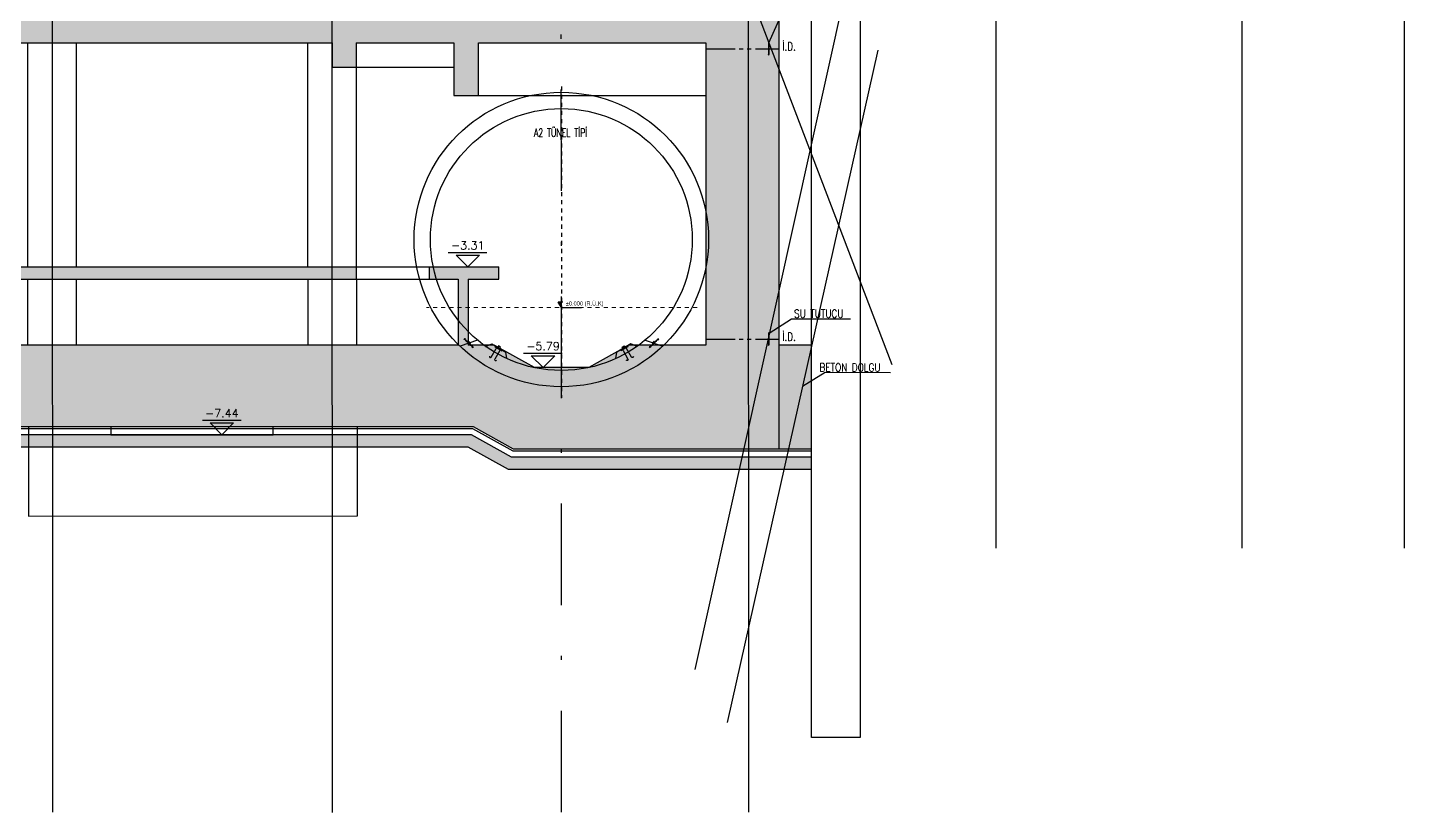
# Model space of a CAD drawing. Header units: millimetres. Extents: x 400392 to 401374, y 4543900 to 4544115.
# Drawn here: x 400643.13 to 400677.03, y 4543948.88 to 4543968.21 of the extents above; entities that cross this region are included whole.
import ezdxf
from ezdxf.enums import TextEntityAlignment as Align

# ---------------------------------------------------------------- set-up
doc = ezdxf.new("R2010")
doc.units = ezdxf.units.MM
for name, pattern in [('ACAD_ISO05W100', [33, 24, -3, 0, -3, 0, -3]), ('AKS', [3, 2.5, -0.25, 0, -0.25]), ('CONTINU', [0]), ('DASHDOT', [1, 0.5, -0.25, 0, -0.25]), ('DASHDOT2', [0.5, 0.25, -0.125, 0, -0.125]), ('HIDDEN2', [4.7625, 3.175, -1.5875])]:
    doc.linetypes.add(name, pattern=pattern)
for name, color, linetype in [('aks prota', 2, 'AKS'), ('AXIS', 8, 'DASHDOT2'), ('görünüş prota', 4, 'Continuous'), ('inşaat derzi prota', 11, 'Continuous'), ('KALIP', 1, 'Continuous'), ('kesit prota', 1, 'Continuous'), ('kesit tarama prota', 252, 'Continuous'), ('KOT', 7, 'Continuous'), ('kot prota', 4, 'Continuous'), ('LINE V2', 7, 'Continuous'), ('not prota', 2, 'Continuous'), ('not yazısı prota', 6, 'Continuous'), ('not çizgisi prota', 4, 'Continuous'), ('OLCU', 5, 'Continuous'), ('PRT-AL-TUNEL_EKSENI', 14, 'DASHDOT2'), ('PRT-CST-rc_level', 6, 'Continuous'), ('PRT-CST-rc_levermark', 4, 'Continuous'), ('st_s_su tutucu', 2, 'Continuous'), ('st_s_ölçü', 4, 'Continuous'), ('WATER STOP_B', 5, 'Continuous')]:
    doc.layers.add(name, color=color, linetype=linetype)
doc.layers.add('PRT-Geo-Axis', color=12, linetype='DASHDOT', lineweight=18)
doc.layers.add('PRT-KD-kazik', color=172, linetype='Continuous', lineweight=25)
doc.styles.add('OLCU', font='romanstw.shx')
doc.styles.add('SIMPLXTW', font='simplxtw.shx', dxfattribs={"width": 0.6, "height": 125})
doc.styles.add('TEXT250', font='romanstw.shx', dxfattribs={"width": 0.8, "height": 25})
doc.styles.add('TSIMPLEX', font='romanstw.shx')
doc.styles.add('TUNNELCONSULT', font='Arial.ttf')
doc.dimstyles.new('1-50', dxfattribs={"dimtxt": 10, "dimasz": 4, "dimexe": 4, "dimexo": 8, "dimgap": 4, "dimtad": 1, "dimdec": 1, "dimrnd": 0.05, "dimzin": 9, "dimdsep": 46, "dimtxsty": 'OLCU', "dimblk1": 'OBLIQUE', "dimblk2": 'OBLIQUE', "dimsah": 1, "dimcen": 2, "dimdle": 4, "dimclrd": 4, "dimclre": 4, "dimclrt": 3, "dimadec": 1, "dimazin": 0, "dimtfac": 1, "dimtdec": 1, "dimtix": 1, "dimtmove": 2, "dimatfit": 3, "dimldrblk": 'OBLIQUE', "dimfxl": 1, "dimtvp": 1, "dimtolj": 1, "dimtzin": 1, "dimarcsym": 0})

# ---------------------------------------------------------------- blocks, each defined once
blk = doc.blocks.new('B-B Kesiti')
at = {"layer": 'aks prota', "ltscale": 10}
for p, q in [((400666.981, 4543955.395), (400666.981, 4544003.223)), ((400673.031, 4543955.395), (400673.031, 4544003.223)), ((400677.031, 4543955.395), (400677.031, 4544003.223))]:
    blk.add_line(p, q, dxfattribs=at)
blk = doc.blocks.new('KOTK5')
at = {"layer": 'PRT-CST-rc_levermark'}
blk.add_line((217, 160), (-213, 160), dxfattribs=at)
blk.add_lwpolyline([(130, 130), (-130, 130), (0, 0)], close=True, dxfattribs=at)
at = {"layer": 'PRT-CST-rc_level', "style": 'OLCU'}
blk.add_attdef('000.00', text='', height=90, dxfattribs=at).set_placement((0, 193), align=Align.CENTER)
blk = doc.blocks.new('_Oblique')
at = {"layer": 'st_s_ölçü', "lineweight": -2}
blk.add_line((-0.5, -0.5), (0.5, 0.5), dxfattribs=at)
blk = doc.blocks.new('D')
at = {"layer": 'st_s_su tutucu', "linetype": 'CONTINU', "ltscale": 0.2}
for p, q in [((-39987.8, 52508.2), (-39992.6, 52508.2)), ((-39992.6, 52508.2), (-39992.6, 52507.4)), ((-39992.6, 52507.4), (-39990.6, 52506.1)), ((-39990.6, 52498.5), (-39991.5, 52498.5)), ((-39991.5, 52498.5), (-39991.5, 52497.9)), ((-39991.5, 52497.9), (-39990.6, 52497.9)), ((-39990.6, 52488.5), (-39991.5, 52488.5)), ((-39991.5, 52488.5), (-39991.5, 52487.9)), ((-39991.5, 52487.9), (-39990.6, 52487.9)), ((-39990.6, 52506.1), (-39990.6, 52498.5)), ((-39990.6, 52497.9), (-39990.6, 52488.5)), ((-39990.6, 52487.9), (-39990.6, 52478.7)), ((-39989.8, 52506.1), (-39987.8, 52507.4)), ((-39989.8, 52498.5), (-39989.8, 52506.1)), ((-39988.9, 52498.5), (-39989.8, 52498.5)), ((-39989.8, 52488.5), (-39989.8, 52497.9)), ((-39989.8, 52497.9), (-39988.9, 52497.9)), ((-39988.9, 52488.5), (-39989.8, 52488.5)), ((-39989.8, 52478.7), (-39989.8, 52487.9)), ((-39989.8, 52487.9), (-39988.9, 52487.9)), ((-39988.9, 52497.9), (-39988.9, 52498.5)), ((-39988.9, 52487.9), (-39988.9, 52488.5)), ((-39987.8, 52507.4), (-39987.8, 52508.2)), ((-39992.6, 52449), (-39990.6, 52450.3)), ((-39992.6, 52448.2), (-39992.6, 52449)), ((-39987.8, 52448.2), (-39992.6, 52448.2)), ((-39990.6, 52478.7), (-39991.9, 52478.7)), ((-39991.9, 52478.7), (-39991.9, 52477.7)), ((-39991.9, 52477.7), (-39990.6, 52477.7)), ((-39991.5, 52467.9), (-39991.5, 52468.5)), ((-39991.5, 52468.5), (-39990.6, 52468.5)), ((-39990.6, 52467.9), (-39991.5, 52467.9)), ((-39991.5, 52457.9), (-39991.5, 52458.5)), ((-39991.5, 52458.5), (-39990.6, 52458.5)), ((-39990.6, 52457.9), (-39991.5, 52457.9)), ((-39990.6, 52468.5), (-39990.6, 52477.7)), ((-39990.6, 52458.5), (-39990.6, 52467.9)), ((-39990.6, 52450.3), (-39990.6, 52457.9)), ((-39988.5, 52478.7), (-39989.8, 52478.7)), ((-39989.8, 52477.7), (-39988.5, 52477.7)), ((-39989.8, 52477.7), (-39989.8, 52468.5)), ((-39989.8, 52468.5), (-39988.9, 52468.5)), ((-39988.9, 52467.9), (-39989.8, 52467.9)), ((-39989.8, 52467.9), (-39989.8, 52458.5)), ((-39989.8, 52458.5), (-39988.9, 52458.5)), ((-39988.9, 52457.9), (-39989.8, 52457.9)), ((-39989.8, 52457.9), (-39989.8, 52450.3)), ((-39989.8, 52450.3), (-39987.8, 52449)), ((-39988.9, 52468.5), (-39988.9, 52467.9)), ((-39988.9, 52458.5), (-39988.9, 52457.9)), ((-39988.5, 52477.7), (-39988.5, 52478.7)), ((-39987.8, 52449), (-39987.8, 52448.2))]:
    blk.add_line(p, q, dxfattribs=at)
blk = doc.blocks.new('KESITKOT')
at = {"layer": 'KOT', "linetype": 'Continuous'}
h = blk.add_hatch(dxfattribs=at)
h.set_pattern_fill('ANSI31', color=5, scale=200, angle=45, style=0)
h.set_pattern_definition([(90, (63253.653, -35392.017), (25, 5e-15), [])])
h.paths.add_polyline_path([(-150, 260), (0, 260), (0, 0)])
at = {"layer": 'KOT', "color": 4, "linetype": 'Continuous'}
for p, q in [((75, 260), (-150, 260)), ((0, 0), (-150, 260)), ((0, 0), (0, 520)), ((0, 0), (1000, 0))]:
    blk.add_line(p, q, dxfattribs=at)
at = {"layer": 'KOT', "color": 7, "linetype": 'Continuous', "style": 'SIMPLXTW', "width": 0.7}
blk.add_attdef('%%P0.000', (216, 100), '', height=200, dxfattribs=at)
blk = doc.blocks.new('A$C05c5180b')
at = {"layer": 'AXIS', "color": 8, "linetype": 'DASHDOT', "ltscale": 3}
blk.add_line((909, 7722), (909, 60), dxfattribs=at)
at = {"layer": 'KALIP'}
for p, q in [((-1158, 1480), (-1585, 1325)), ((-955, 1324), (-806, 1383)), ((-806, 1383), (-459, 1183)), ((2624, 1383), (2278, 1183)), ((2774, 1324), (2624, 1383)), ((2977, 1480), (3404, 1325)), ((-435, 1024), (-459, 1183)), ((2254, 1024), (2278, 1183))]:
    blk.add_line(p, q, dxfattribs=at)
at = {"layer": 'KALIP', "elevation": 0}
for points in [[(-638, 1333), (-658, 1298), (-606, 1268), (-586, 1303)], [(2457, 1333), (2477, 1298), (2425, 1268), (2405, 1303)]]:
    blk.add_lwpolyline(points, close=True, dxfattribs=at)
at = {"layer": 'KALIP'}
for radius in [3625, 3225]:
    blk.add_circle((909, 3955), radius, dxfattribs=at)
at = {"layer": 'LINE V2', "color": 4, "elevation": 0}
for points in [[(-861, 1086, 1), (-818, 1061), (-696, 1274, -0.414214), (-668, 1281), (-616, 1251, -0.414214), (-609, 1224), (-731, 1011, 1), (-688, 986, -1)], [(2680, 1086, -1), (2637, 1061), (2514, 1274, 0.414214), (2487, 1281), (2435, 1251, 0.414214), (2428, 1224), (2550, 1011, -1), (2507, 986, 1)]]:
    blk.add_lwpolyline(points, format="xyb", dxfattribs=at)
for points in [[(-729, 1316), (-556, 1216), (-546, 1233), (-719, 1333)], [(2548, 1316), (2374, 1216), (2364, 1233), (2538, 1333)]]:
    blk.add_lwpolyline(points, close=True, dxfattribs=at)
at = {"layer": 'PRT-Geo-Axis', "linetype": 'DASHDOT', "ltscale": 3}
blk.add_line((4252, 2280), (-2415, 2280), dxfattribs=at)
at = {"layer": 'WATER STOP_B', "color": 3}
for points in [[(-1339, 1405, 0.57735), (-1339, 1408), (-1368, 1436, 0.57735), (-1371, 1435), (-1378, 1408, -0.57735), (-1381, 1407), (-1419, 1444), (-1424, 1439), (-1427, 1443), (-1422, 1447), (-1450, 1474), (-1454, 1469), (-1458, 1472), (-1453, 1477), (-1470, 1493), (-1488, 1490), (-1492, 1494), (-1467, 1520), (-1463, 1515), (-1466, 1498), (-1449, 1481), (-1444, 1486), (-1441, 1483), (-1445, 1478), (-1418, 1452), (-1414, 1457), (-1410, 1453), (-1415, 1448), (-1383, 1418, 0.57735), (-1380, 1419), (-1374, 1445, -0.57735), (-1370, 1446), (-1329, 1405, -0.57735), (-1330, 1402), (-1355, 1395, 0.57735), (-1356, 1392), (-1324, 1361), (-1320, 1366), (-1316, 1363), (-1321, 1358), (-1294, 1332), (-1289, 1337), (-1285, 1333), (-1290, 1328), (-1273, 1312), (-1255, 1316), (-1251, 1312), (-1276, 1286), (-1280, 1290), (-1277, 1308), (-1294, 1324), (-1299, 1319), (-1302, 1323), (-1298, 1327), (-1325, 1354), (-1330, 1349), (-1333, 1352), (-1328, 1357), (-1366, 1394, -0.57735), (-1366, 1397)], [(3158, 1405, -0.57735), (3157, 1408), (3186, 1436, -0.57735), (3190, 1435), (3196, 1408, 0.57735), (3200, 1407), (3238, 1444), (3242, 1439), (3246, 1443), (3241, 1447), (3268, 1474), (3273, 1469), (3277, 1472), (3272, 1477), (3289, 1493), (3307, 1490), (3311, 1494), (3286, 1520), (3282, 1515), (3285, 1498), (3268, 1481), (3263, 1486), (3260, 1483), (3264, 1478), (3237, 1452), (3232, 1457), (3229, 1453), (3234, 1448), (3202, 1418, -0.57735), (3199, 1419), (3193, 1445, 0.57735), (3189, 1446), (3148, 1405, 0.57735), (3148, 1402), (3174, 1395, -0.57735), (3174, 1392), (3143, 1361), (3138, 1366), (3135, 1363), (3140, 1358), (3112, 1332), (3108, 1337), (3104, 1333), (3109, 1328), (3092, 1312), (3074, 1316), (3070, 1312), (3095, 1286), (3099, 1290), (3096, 1308), (3113, 1324), (3118, 1319), (3121, 1323), (3117, 1327), (3144, 1354), (3148, 1349), (3152, 1352), (3147, 1357), (3185, 1394, 0.57735), (3184, 1397)]]:
    blk.add_lwpolyline(points, format="xyb", close=True, dxfattribs=at)
at = {"layer": 'OLCU'}
ref = blk.add_blockref('KESITKOT', (909, 2280), dxfattribs=dict(at, xscale=0.4999999999987873, yscale=0.4999999999987873, zscale=0.4999999999987873))
ref.add_attrib('%%P0.000', '%%P0.000 (R.Ü.K)', (1017, 2330), dxfattribs={"layer": 'KOT', "color": 1, "linetype": 'Continuous', "height": 100, "style": 'TUNNELCONSULT'})
at = {"layer": 'not prota', "style": 'TEXT250', "width": 0.7}
blk.add_text('A2 TÜNEL TİPİ', height=200, dxfattribs=at).set_placement((891, 6585), align=Align.MIDDLE_CENTER)
blk = doc.blocks.new('A-A Kesiti')
at = {"layer": 'kesit tarama prota'}
h = blk.add_hatch(color=256, dxfattribs=at)
h.dxf.hatch_style = 1
h.paths.add_polyline_path([(400653.516, 4543996.869), (400609.43, 4543996.869), (400609.43, 4543995.669), (400652.016, 4543995.669), (400652.016, 4543973.78), (400651.716, 4543973.78), (400651.716, 4543968.319), (400634.066, 4543968.319), (400634.066, 4543967.719), (400642.515, 4543967.719), (400642.515, 4543967.119), (400643.116, 4543967.119), (400643.116, 4543967.719), (400645.516, 4543967.719), (400645.516, 4543966.419), (400646.116, 4543966.419), (400646.116, 4543967.719), (400651.716, 4543967.719), (400651.716, 4543960.269), (400649.824, 4543960.269), (400648.835, 4543959.719), (400647.495, 4543959.719), (400646.506, 4543960.269), (400645.865, 4543960.269), (400645.865, 4543961.899), (400646.616, 4543961.899), (400646.616, 4543962.199), (400644.916, 4543962.199), (400644.916, 4543961.899), (400645.615, 4543961.899), (400645.615, 4543960.269), (400634.59, 4543960.269), (400634.59, 4543958.269), (400645.987, 4543958.269), (400646.976, 4543957.719), (400649.354, 4543957.719), (400650.343, 4543957.719), (400653.516, 4543957.719)])
h = blk.add_hatch(color=256, dxfattribs=at)
h.dxf.hatch_style = 1
h.paths.add_polyline_path([(400643.116, 4543962.199), (400621.216, 4543962.199), (400621.216, 4543961.899), (400643.116, 4543961.899)])
h = blk.add_hatch(color=256, dxfattribs=at)
h.dxf.hatch_style = 1
h.paths.add_polyline_path([(400654.316, 4543960.269), (400653.518, 4543960.269), (400653.518, 4543957.719), (400654.316, 4543957.719)])
h = blk.add_hatch(dxfattribs=at)
h.set_pattern_fill('AR-CONC', color=253, scale=0.001)
h.set_pattern_definition([(50, (401064.4796, 4543652.32964), (0.18218467, -0.015939086), [0.01905, -0.20955]), (355, (401064.4796, 4543652.32964), (-0.03524342, 0.191056845), [0.01524, -0.167640584]), (100.451445, (401064.49479, 4543652.3283), (0.146941247, 0.17511775), [0.01619001, -0.178090245]), (46.1842, (401064.4796, 4543652.38044), (0.27107904, -0.04204233), [0.028575, -0.314325]), (96.63556, (401064.5022, 4543652.37693), (0.23740413, 0.24742612), [0.02428502, -0.26713561]), (351.18415, (401064.4796, 4543652.38044), (0.23740413, 0.24742612), [0.02285997, -0.25145973]), (21, (401064.505, 4543652.36774), (0.15161439, -0.1022652), [0.01905, -0.20955]), (326, (401064.505, 4543652.36774), (0.06180203, 0.184187966), [0.01524, -0.16764]), (71.451445, (401064.51764, 4543652.35921), (0.21341642, 0.08192277), [0.01619001, -0.17808994]), (37.5, (401064.47961, 4543652.329636), (0.003088603, 0.084555039), [0, -0.165608, 0, -0.17018, 0, -0.168275]), (7.5, (401064.47961, 4543652.32964), (0.066819663, 0.100180575), [0, -0.097028, 0, -0.161798, 0, -0.064135]), (327.5, (401064.422965, 4543652.329636), (0.135590595, -0.005728744), [0, -0.0635, 0, -0.19812, 0, -0.26289]), (317.5, (401064.39757, 4543652.32964), (0.148129181, 0.02542649), [0, -0.08255, 0, -0.131572, 0, -0.18669])])
h.paths.add_polyline_path([(400645.935, 4543958.069), (400617.877, 4543958.069), (400616.881, 4543957.516), (400615.448, 4543957.516), (400614.454, 4543957.519), (400610.016, 4543957.519), (400610.016, 4543957.219), (400614.376, 4543957.219), (400615.371, 4543957.216), (400616.959, 4543957.216), (400617.955, 4543957.769), (400645.857, 4543957.769), (400646.847, 4543957.219), (400649.483, 4543957.219), (400650.473, 4543957.219), (400654.316, 4543957.219), (400654.316, 4543957.519), (400650.395, 4543957.519), (400649.405, 4543957.519), (400646.924, 4543957.519)])
at = {"layer": 'aks prota', "ltscale": 10}
for p, q in [((400635.64, 4543948.769), (400635.616, 4544003.224)), ((400642.524, 4543948.764), (400642.499, 4544003.219)), ((400652.774, 4543948.769), (400652.749, 4544003.224))]:
    blk.add_line(p, q, dxfattribs=at)
at = {"layer": 'görünüş prota'}
for p, q in [((400635.016, 4543967.719), (400635.016, 4543962.199)), ((400636.216, 4543967.719), (400636.216, 4543962.199)), ((400641.916, 4543962.199), (400641.916, 4543967.719)), ((400643.116, 4543962.199), (400643.116, 4543967.119)), ((400635.016, 4543961.899), (400635.016, 4543960.269)), ((400636.216, 4543961.899), (400636.216, 4543960.269)), ((400641.916, 4543961.899), (400641.916, 4543960.269)), ((400643.116, 4543961.899), (400643.116, 4543960.269))]:
    blk.add_line(p, q, dxfattribs=at)
for points in [[(400643.116, 4543967.119), (400645.516, 4543967.119)], [(400646.116, 4543966.419), (400651.716, 4543966.419)], [(400635.04, 4543958.267), (400635.04, 4543956.064), (400643.14, 4543956.067), (400643.14, 4543958.269)], [(400637.066, 4543958.269), (400637.066, 4543958.067), (400641.066, 4543958.067), (400641.066, 4543958.269)], [(400610.016, 4543957.669), (400614.493, 4543957.669), (400615.487, 4543957.666), (400616.843, 4543957.666), (400617.838, 4543958.219), (400645.974, 4543958.219), (400646.963, 4543957.669), (400649.367, 4543957.669), (400650.356, 4543957.669), (400654.316, 4543957.669)], [(400610.016, 4543957.519), (400614.454, 4543957.519), (400615.448, 4543957.516), (400616.881, 4543957.516), (400617.877, 4543958.069), (400645.935, 4543958.069), (400646.924, 4543957.519), (400649.405, 4543957.519), (400650.395, 4543957.519), (400654.316, 4543957.519)], [(400610.016, 4543957.219), (400614.376, 4543957.219), (400615.371, 4543957.216), (400616.959, 4543957.216), (400617.955, 4543957.769), (400645.857, 4543957.769), (400646.847, 4543957.219), (400649.483, 4543957.219), (400650.473, 4543957.219), (400654.316, 4543957.219), (400654.316, 4543957.669)]]:
    blk.add_lwpolyline(points, dxfattribs=at)
at = {"layer": 'görünüş prota', "linetype": 'HIDDEN2'}
for points in [[(400643.116, 4543962.199), (400644.916, 4543962.199)], [(400643.116, 4543961.899), (400644.916, 4543961.899)]]:
    blk.add_lwpolyline(points, dxfattribs=at)
at = {"layer": 'inşaat derzi prota', "linetype": 'ACAD_ISO05W100', "ltscale": 0.03}
for points in [[(400651.716, 4543967.569), (400653.516, 4543967.569)], [(400651.716, 4543960.419), (400653.516, 4543960.419)]]:
    blk.add_lwpolyline(points, dxfattribs=at)
at = {"layer": 'kesit prota', "color": 1}
for p, q in [((400653.516, 4543996.869), (400653.516, 4543957.719)), ((400621.216, 4543962.199), (400643.116, 4543962.199)), ((400643.116, 4543961.899), (400643.116, 4543962.199)), ((400644.916, 4543962.199), (400646.616, 4543962.199)), ((400644.916, 4543961.899), (400644.916, 4543962.199)), ((400646.616, 4543961.899), (400646.616, 4543962.199)), ((400621.216, 4543961.899), (400643.116, 4543961.899)), ((400644.916, 4543961.899), (400645.615, 4543961.899)), ((400645.615, 4543961.899), (400645.615, 4543960.269)), ((400645.865, 4543961.899), (400646.616, 4543961.899)), ((400645.865, 4543961.899), (400645.865, 4543960.269))]:
    blk.add_line(p, q, dxfattribs=at)
for points in [[(400609.43, 4543995.669), (400652.016, 4543995.669), (400652.016, 4543973.78), (400651.716, 4543973.78), (400651.716, 4543968.319), (400634.066, 4543968.319), (400634.066, 4543967.719), (400642.505, 4543967.719)], [(400642.515, 4543967.719), (400642.515, 4543967.119), (400643.116, 4543967.119), (400643.116, 4543967.719)], [(400643.105, 4543967.719), (400645.516, 4543967.719), (400645.516, 4543966.419), (400646.116, 4543966.419), (400646.116, 4543967.719), (400651.716, 4543967.719), (400651.716, 4543960.269), (400649.824, 4543960.269), (400648.835, 4543959.719), (400647.495, 4543959.719), (400646.506, 4543960.269), (400645.865, 4543960.269)], [(400645.615, 4543960.269), (400634.59, 4543960.269), (400634.59, 4543958.269), (400645.987, 4543958.269), (400646.976, 4543957.719), (400649.354, 4543957.719), (400650.343, 4543957.719), (400653.516, 4543957.719)], [(400653.516, 4543957.719), (400654.316, 4543957.719), (400654.316, 4543960.269), (400653.516, 4543960.269)]]:
    blk.add_lwpolyline(points, dxfattribs=at)
at = {"layer": 'PRT-AL-TUNEL_EKSENI', "ltscale": 10}
blk.add_line((400648.166, 4543948.769), (400648.141, 4544003.224), dxfattribs=at)
at = {"layer": 'PRT-KD-kazik', "color": 3}
blk.add_lwpolyline([(400654.316, 4543994.909), (400655.516, 4543994.909), (400655.516, 4543950.609), (400654.316, 4543950.609)], close=True, dxfattribs=at)
at = {"layer": 'kesit prota', "xscale": 0.001, "yscale": 0.001, "zscale": 0.001}
blk.add_blockref('A$C05c5180b', (400647.25, 4543958.919), dxfattribs=at)
at = {"layer": 'kot prota', "linetype": 'CONTINU', "ltscale": 0.1}
ref = blk.add_blockref('KOTK5', (400645.855, 4543962.199), dxfattribs=dict(at, xscale=-0.002222222222222221, yscale=0.002222222222222222, zscale=0.002222222222222222, rotation=359.9999999998683))
ref.add_attrib('000.00', '-3.31', dxfattribs={"layer": 'PRT-CST-rc_level', "height": 0.2, "style": 'OLCU'}).set_placement((400645.855, 4543962.629), align=Align.CENTER)
ref = blk.add_blockref('KOTK5', (400647.709, 4543959.719), dxfattribs=dict(at, xscale=-0.002222222222222221, yscale=0.002222222222222222, zscale=0.002222222222222222, rotation=359.9999999998683))
ref.add_attrib('000.00', '-5.79', dxfattribs={"layer": 'PRT-CST-rc_level', "height": 0.2, "style": 'OLCU'}).set_placement((400647.709, 4543960.149), align=Align.CENTER)
ref = blk.add_blockref('KOTK5', (400639.802, 4543958.067), dxfattribs=dict(at, xscale=-0.002222222222222221, yscale=0.002222222222222222, zscale=0.002222222222222222, rotation=359.9999999998683))
ref.add_attrib('000.00', '-7.44', dxfattribs={"layer": 'PRT-CST-rc_level', "height": 0.2, "style": 'OLCU'}).set_placement((400639.802, 4543958.496), align=Align.CENTER)
at = {"layer": 'st_s_ölçü', "xscale": -0.004999999999999998, "yscale": 0.004999999999999999, "zscale": 0.004999999999999998, "rotation": 180}
for p in [(400853.217, 4544229.96), (400853.217, 4544222.81)]:
    blk.add_blockref('D', p, dxfattribs=at)
at = {"layer": 'not yazısı prota', "ltscale": 0.05, "style": 'TSIMPLEX', "width": 0.8}
for s, p in [('İ.D.', (400653.598, 4543967.531)), ('SU TUTUCU', (400653.891, 4543960.947)), ('İ.D.', (400653.598, 4543960.381))]:
    blk.add_text(s, height=0.2, dxfattribs=at).set_placement(p)
blk.add_text('BETON DOLGU', height=0.2, rotation=359.8595, dxfattribs=at).set_placement((400654.516, 4543959.626))
at = {"layer": 'not çizgisi prota'}
for points in [[(400653.271, 4543967.72), (400653.83, 4543968.969), (400655.28, 4543968.969)], [(400653.279, 4543960.568), (400653.83, 4543960.919), (400655.28, 4543960.919)], [(400654.1, 4543959.261), (400654.652, 4543959.611), (400656.264, 4543959.598)]]:
    blk.add_leader(points, dimstyle='1-50', override={"dimasz": 12, "dimgap": 4, "dimtad": 0}, dxfattribs=at)

msp = doc.modelspace()

# ---------------------------------------------------------------- block references
for name, p in [('A-A Kesiti', (8.112, 0.119)), ('B-B Kesiti', (0, 0))]:
    msp.add_blockref(name, p)

doc.saveas('drawing.dxf')
